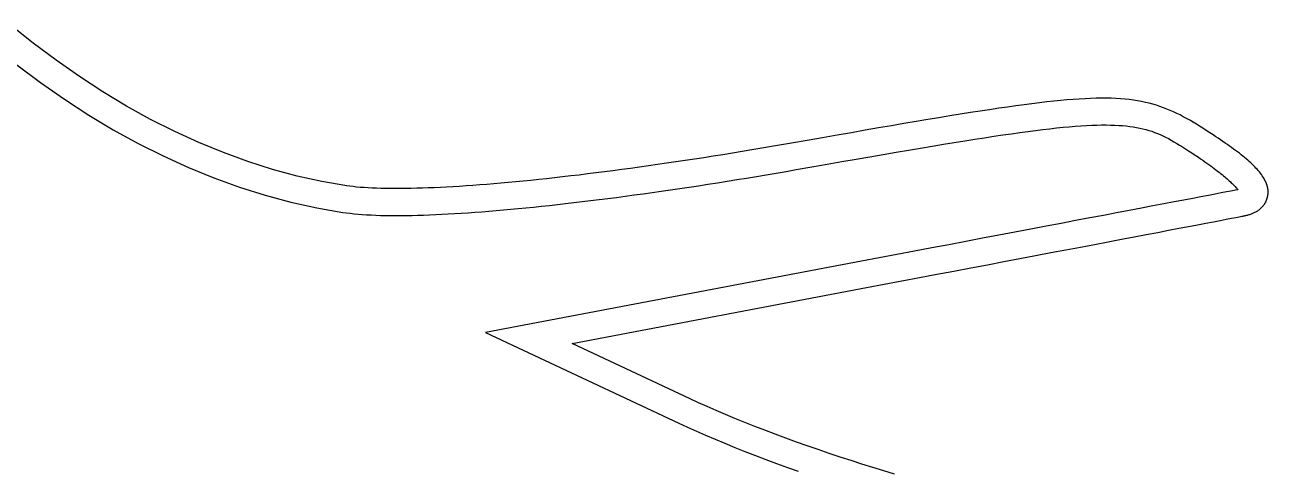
# Model space of a CAD drawing. Header units: metres. Extents: x 0 to 745, y 0 to 539.
# Drawn here: x 239.76 to 276.86, y 373.03 to 386.34 of the extents above; entities that cross this region are included whole.
import ezdxf

# ---------------------------------------------------------------- set-up
doc = ezdxf.new("R2010")
doc.units = ezdxf.units.M

msp = doc.modelspace()

# ---------------------------------------------------------------- linework, layer by layer
at = {"layer": '2', "color": 7}
for p, q in [((240.006416, 385.793496), (239.328117, 386.335812)), ((240.693287, 385.279633), (240.006416, 385.793496)), ((239.51766, 385.146303), (240.225813, 384.61729)), ((241.388069, 384.794784), (240.693287, 385.279633)), ((242.090103, 384.339513), (241.388069, 384.794784)), ((240.225813, 384.61729), (240.942942, 384.117837)), ((242.798727, 383.914384), (242.090103, 384.339513)), ((240.942942, 384.117837), (241.668422, 383.648546)), ((269.575599, 383.954252), (269.332945, 383.921491)), ((269.809379, 383.984475), (269.575599, 383.954252)), ((270.034585, 384.012168), (269.809379, 383.984475)), ((270.251516, 384.037335), (270.034585, 384.012168)), ((270.460471, 384.059982), (270.251516, 384.037335)), ((270.661749, 384.080116), (270.460471, 384.059982)), ((270.855648, 384.097741), (270.661749, 384.080116)), ((271.042469, 384.112864), (270.855648, 384.097741)), ((271.222508, 384.12549), (271.042469, 384.112864)), ((271.396067, 384.135625), (271.222508, 384.12549)), ((271.563443, 384.143275), (271.396067, 384.135625)), ((271.724936, 384.148446), (271.563443, 384.143275)), ((271.880932, 384.150955), (271.724936, 384.148446)), ((272.031777, 384.150635), (271.880932, 384.150955)), ((272.177703, 384.147517), (272.031777, 384.150635)), ((272.318947, 384.141635), (272.177703, 384.147517)), ((272.455744, 384.133018), (272.318947, 384.141635)), ((272.588326, 384.121699), (272.455744, 384.133018)), ((272.716931, 384.10771), (272.588326, 384.121699)), ((272.841791, 384.091082), (272.716931, 384.10771)), ((272.963143, 384.071847), (272.841791, 384.091082)), ((273.08122, 384.050036), (272.963143, 384.071847)), ((273.196258, 384.025681), (273.08122, 384.050036)), ((273.308492, 383.998815), (273.196258, 384.025681)), ((273.418155, 383.969467), (273.308492, 383.998815)), ((273.525483, 383.937671), (273.418155, 383.969467)), ((241.668422, 383.648546), (242.401631, 383.210018)), ((243.513283, 383.519959), (242.798727, 383.914384)), ((267.36081, 383.620651), (267.036408, 383.567388)), ((267.673947, 383.671331), (267.36081, 383.620651)), ((267.976117, 383.719434), (267.673947, 383.671331)), ((268.267621, 383.764965), (267.976117, 383.719434)), ((268.548757, 383.80793), (268.267621, 383.764965)), ((268.819823, 383.848336), (268.548757, 383.80793)), ((269.08112, 383.886188), (268.819823, 383.848336)), ((269.332945, 383.921491), (269.08112, 383.886188)), ((273.630711, 383.903457), (273.525483, 383.937671)), ((273.734072, 383.866858), (273.630711, 383.903457)), ((273.835803, 383.827905), (273.734072, 383.866858)), ((273.936138, 383.78663), (273.835803, 383.827905)), ((274.035311, 383.743064), (273.936138, 383.78663)), ((274.133558, 383.69724), (274.035311, 383.743064)), ((274.231113, 383.649188), (274.133558, 383.69724)), ((274.32821, 383.59894), (274.231113, 383.649188)), ((274.425085, 383.546529), (274.32821, 383.59894)), ((244.233109, 383.156802), (243.513283, 383.519959)), ((265.234963, 383.26213), (264.836693, 383.193249)), ((265.620174, 383.328393), (265.234963, 383.26213)), ((265.992625, 383.392045), (265.620174, 383.328393)), ((266.352615, 383.453091), (265.992625, 383.392045)), ((266.700443, 383.511537), (266.352615, 383.453091)), ((267.036408, 383.567388), (266.700443, 383.511537)), ((269.912907, 383.188855), (270.132527, 383.216024)), ((270.132527, 383.216024), (270.343304, 383.240679)), ((270.343304, 383.240679), (270.545511, 383.262827)), ((270.545511, 383.262827), (270.739419, 383.282478)), ((270.739419, 383.282478), (270.925297, 383.299642)), ((270.925297, 383.299642), (271.103418, 383.314325)), ((271.103418, 383.314325), (271.274053, 383.326538)), ((271.274053, 383.326538), (271.437473, 383.336289)), ((271.437473, 383.336289), (271.593949, 383.343587)), ((271.593949, 383.343587), (271.743752, 383.34844)), ((271.743752, 383.34844), (271.887063, 383.351043)), ((271.887063, 383.351043), (272.024105, 383.35158)), ((272.024105, 383.35158), (272.155214, 383.350031)), ((272.155214, 383.350031), (272.280724, 383.346379)), ((272.280724, 383.346379), (272.400971, 383.340606)), ((272.400971, 383.340606), (272.51629, 383.332695)), ((272.51629, 383.332695), (272.627016, 383.322627)), ((272.627016, 383.322627), (272.733485, 383.310385)), ((272.733485, 383.310385), (272.836031, 383.29595)), ((272.836031, 383.29595), (272.93499, 383.279305)), ((272.93499, 383.279305), (273.030697, 383.260432)), ((273.030697, 383.260432), (273.123487, 383.239312)), ((273.123487, 383.239312), (273.213695, 383.215929)), ((273.213695, 383.215929), (273.301657, 383.190264)), ((274.521973, 383.491985), (274.425085, 383.546529)), ((274.619107, 383.43534), (274.521973, 383.491985)), ((274.716723, 383.376627), (274.619107, 383.43534)), ((274.815056, 383.315876), (274.716723, 383.376627)), ((274.91434, 383.25312), (274.815056, 383.315876)), ((275.01481, 383.18839), (274.91434, 383.25312)), ((242.401631, 383.210018), (243.141944, 382.802855)), ((244.957545, 382.825476), (244.233109, 383.156802)), ((263.107048, 382.891436), (262.639, 382.809382)), ((263.560542, 382.970844), (263.107048, 382.891436)), ((263.999782, 383.047612), (263.560542, 382.970844)), ((264.425066, 383.121745), (263.999782, 383.047612)), ((264.836693, 383.193249), (264.425066, 383.121745)), ((267.493691, 382.829726), (267.805092, 382.879922)), ((267.805092, 382.879922), (268.105211, 382.927525)), ((268.105211, 382.927525), (268.394318, 382.972542)), ((268.394318, 382.972542), (268.672685, 383.014983)), ((268.672685, 383.014983), (268.940583, 383.054857)), ((268.940583, 383.054857), (269.198283, 383.092172)), ((269.198283, 383.092172), (269.446056, 383.126938)), ((269.446056, 383.126938), (269.684174, 383.159163)), ((269.684174, 383.159163), (269.912907, 383.188855)), ((273.301657, 383.190264), (273.387708, 383.162299)), ((273.387708, 383.162299), (273.472183, 383.132017)), ((273.472183, 383.132017), (273.555418, 383.099399)), ((273.555418, 383.099399), (273.637746, 383.064428)), ((273.637746, 383.064428), (273.719505, 383.027085)), ((273.719505, 383.027085), (273.801028, 382.987354)), ((273.801028, 382.987354), (273.882651, 382.945215)), ((273.882651, 382.945215), (273.964709, 382.900651)), ((273.964709, 382.900651), (274.047538, 382.853645)), ((274.047538, 382.853645), (274.131472, 382.804178)), ((275.116701, 383.121717), (275.01481, 383.18839)), ((275.220248, 383.053134), (275.116701, 383.121717)), ((275.295287, 383.003062), (275.220248, 383.053134)), ((275.368451, 382.95397), (275.295287, 383.003062)), ((275.439754, 382.905811), (275.368451, 382.95397)), ((275.509209, 382.858541), (275.439754, 382.905811)), ((275.576831, 382.812114), (275.509209, 382.858541)), ((243.141944, 382.802855), (243.888737, 382.427658)), ((245.685931, 382.526544), (244.957545, 382.825476)), ((246.417607, 382.26057), (245.685931, 382.526544)), ((260.876937, 382.511934), (260.589622, 382.465688)), ((261.166161, 382.559139), (260.876937, 382.511934)), ((261.45724, 382.607299), (261.166161, 382.559139)), ((261.750118, 382.656408), (261.45724, 382.607299)), ((262.04474, 382.706461), (261.750118, 382.656408)), ((262.341053, 382.757454), (262.04474, 382.706461)), ((262.639, 382.809382), (262.341053, 382.757454)), ((264.975191, 382.404994), (265.373163, 382.473592)), ((265.373163, 382.473592), (265.757955, 382.539534)), ((265.757955, 382.539534), (266.129836, 382.60283)), ((266.129836, 382.60283), (266.48908, 382.663489)), ((266.48908, 382.663489), (266.835956, 382.721518)), ((266.835956, 382.721518), (267.170736, 382.776928)), ((267.170736, 382.776928), (267.493691, 382.829726)), ((274.131472, 382.804178), (274.216848, 382.752232)), ((274.216848, 382.752232), (274.303999, 382.697789)), ((274.303999, 382.697789), (274.393261, 382.640833)), ((274.393261, 382.640833), (274.48497, 382.581344)), ((274.48497, 382.581344), (274.579461, 382.519304)), ((274.579461, 382.519304), (274.677068, 382.454697)), ((275.642632, 382.766483), (275.576831, 382.812114)), ((275.706626, 382.721604), (275.642632, 382.766483)), ((275.768827, 382.677431), (275.706626, 382.721604)), ((275.829249, 382.633919), (275.768827, 382.677431)), ((275.887905, 382.591022), (275.829249, 382.633919)), ((275.944808, 382.548694), (275.887905, 382.591022)), ((275.999973, 382.50689), (275.944808, 382.548694)), ((276.053413, 382.465564), (275.999973, 382.50689)), ((243.888737, 382.427658), (244.641386, 382.085029)), ((247.151912, 382.028116), (246.417607, 382.26057)), ((258.366405, 382.130836), (258.098738, 382.093443)), ((258.636474, 382.169233), (258.366405, 382.130836)), ((258.908891, 382.208628), (258.636474, 382.169233)), ((259.1836, 382.249016), (258.908891, 382.208628)), ((259.460548, 382.290393), (259.1836, 382.249016)), ((259.739679, 382.332753), (259.460548, 382.290393)), ((260.020938, 382.376093), (259.739679, 382.332753)), ((260.30427, 382.420406), (260.020938, 382.376093)), ((260.589622, 382.465688), (260.30427, 382.420406)), ((262.778128, 382.021872), (263.246072, 382.103877)), ((263.246072, 382.103877), (263.699478, 382.183183)), ((263.699478, 382.183183), (264.13862, 382.259799)), ((264.13862, 382.259799), (264.563767, 382.333733)), ((264.563767, 382.333733), (264.975191, 382.404994)), ((274.677068, 382.454697), (274.778128, 382.387504)), ((274.778128, 382.387504), (274.844663, 382.342891)), ((274.844663, 382.342891), (274.909079, 382.299059)), ((274.909079, 382.299059), (274.971398, 382.25602)), ((274.971398, 382.25602), (275.031641, 382.213786)), ((275.031641, 382.213786), (275.08983, 382.172368)), ((275.08983, 382.172368), (275.145987, 382.13178)), ((275.145987, 382.13178), (275.200134, 382.092033)), ((276.105141, 382.424671), (276.053413, 382.465564)), ((276.155172, 382.384165), (276.105141, 382.424671)), ((276.203519, 382.344001), (276.155172, 382.384165)), ((276.250194, 382.304133), (276.203519, 382.344001)), ((276.295213, 382.264515), (276.250194, 382.304133)), ((276.338589, 382.225103), (276.295213, 382.264515)), ((276.380335, 382.18585), (276.338589, 382.225103)), ((276.420465, 382.146711), (276.380335, 382.18585)), ((276.458992, 382.10764), (276.420465, 382.146711)), ((276.49593, 382.068592), (276.458992, 382.10764)), ((244.641386, 382.085029), (245.399267, 381.77557)), ((245.399267, 381.77557), (246.161756, 381.499882)), ((247.888186, 381.829746), (247.151912, 382.028116)), ((248.625769, 381.666023), (247.888186, 381.829746)), ((255.328647, 381.749727), (255.094085, 381.724754)), ((255.566268, 381.775762), (255.328647, 381.749727)), ((255.806895, 381.802854), (255.566268, 381.775762)), ((256.050472, 381.830999), (255.806895, 381.802854)), ((256.296946, 381.86019), (256.050472, 381.830999)), ((256.54626, 381.890424), (256.296946, 381.86019)), ((256.798361, 381.921696), (256.54626, 381.890424)), ((257.053193, 381.954), (256.798361, 381.921696)), ((257.310702, 381.987331), (257.053193, 381.954)), ((257.570832, 382.021686), (257.310702, 381.987331)), ((257.833529, 382.057058), (257.570832, 382.021686)), ((258.098738, 382.093443), (257.833529, 382.057058)), ((261.005876, 381.722613), (261.296837, 381.770128)), ((261.296837, 381.770128), (261.589636, 381.818594)), ((261.589636, 381.818594), (261.884217, 381.868007)), ((261.884217, 381.868007), (262.180528, 381.918361)), ((262.180528, 381.918361), (262.478516, 381.969651)), ((262.478516, 381.969651), (262.778128, 382.021872)), ((275.200134, 382.092033), (275.252292, 382.053139)), ((275.252292, 382.053139), (275.302484, 382.015111)), ((275.302484, 382.015111), (275.350731, 381.97796)), ((275.350731, 381.97796), (275.397054, 381.941699)), ((275.397054, 381.941699), (275.441476, 381.906339)), ((275.441476, 381.906339), (275.484017, 381.871893)), ((275.484017, 381.871893), (275.524701, 381.838372)), ((275.524701, 381.838372), (275.563549, 381.80579)), ((275.563549, 381.80579), (275.600582, 381.774157)), ((275.600582, 381.774157), (275.635822, 381.743487)), ((275.635822, 381.743487), (275.669292, 381.71379)), ((276.531293, 382.029522), (276.49593, 382.068592)), ((276.565095, 381.990383), (276.531293, 382.029522)), ((276.597348, 381.95113), (276.565095, 381.990383)), ((276.628067, 381.911718), (276.597348, 381.95113)), ((276.657266, 381.872102), (276.628067, 381.911718)), ((276.684957, 381.832234), (276.657266, 381.872102)), ((276.711154, 381.792071), (276.684957, 381.832234)), ((276.735872, 381.751566), (276.711154, 381.792071)), ((276.741832, 381.741354), (276.735872, 381.751566)), ((276.747714, 381.73106), (276.741832, 381.741354)), ((276.753513, 381.720681), (276.747714, 381.73106)), ((246.161756, 381.499882), (246.928229, 381.258566)), ((249.364, 381.53751), (248.625769, 381.666023)), ((249.45725, 381.524492), (249.364, 381.53751)), ((249.55583, 381.512598), (249.45725, 381.524492)), ((249.659666, 381.501829), (249.55583, 381.512598)), ((249.768686, 381.492184), (249.659666, 381.501829)), ((249.88282, 381.483663), (249.768686, 381.492184)), ((250.001995, 381.476267), (249.88282, 381.483663)), ((250.126139, 381.469995), (250.001995, 381.476267)), ((250.25518, 381.464846), (250.126139, 381.469995)), ((250.389047, 381.460821), (250.25518, 381.464846)), ((250.527666, 381.45792), (250.389047, 381.460821)), ((250.670967, 381.456142), (250.527666, 381.45792)), ((250.818878, 381.455487), (250.670967, 381.456142)), ((250.971326, 381.455955), (250.818878, 381.455487)), ((251.12824, 381.457546), (250.971326, 381.455955)), ((251.289547, 381.46026), (251.12824, 381.457546)), ((251.455176, 381.464097), (251.289547, 381.46026)), ((251.625055, 381.469056), (251.455176, 381.464097)), ((251.799112, 381.475137), (251.625055, 381.469056)), ((251.977275, 381.48234), (251.799112, 381.475137)), ((252.159472, 381.490666), (251.977275, 381.48234)), ((252.345631, 381.500113), (252.159472, 381.490666)), ((252.53568, 381.510682), (252.345631, 381.500113)), ((252.729547, 381.522372), (252.53568, 381.510682)), ((252.927161, 381.535184), (252.729547, 381.522372)), ((253.128449, 381.549117), (252.927161, 381.535184)), ((253.33334, 381.564172), (253.128449, 381.549117)), ((253.541761, 381.580347), (253.33334, 381.564172)), ((253.75364, 381.597643), (253.541761, 381.580347)), ((253.968907, 381.616059), (253.75364, 381.597643)), ((254.187488, 381.635597), (253.968907, 381.616059)), ((254.409312, 381.656254), (254.187488, 381.635597)), ((254.634363, 381.678012), (254.409312, 381.656254)), ((254.862639, 381.700847), (254.634363, 381.678012)), ((255.094085, 381.724754), (254.862639, 381.700847)), ((258.478644, 381.338674), (258.750682, 381.377388)), ((258.750682, 381.377388), (259.025036, 381.4171)), ((259.025036, 381.4171), (259.301652, 381.457806)), ((259.301652, 381.457806), (259.580477, 381.4995)), ((259.580477, 381.4995), (259.861458, 381.542177)), ((259.861458, 381.542177), (260.144542, 381.585832)), ((260.144542, 381.585832), (260.429675, 381.63046)), ((260.429675, 381.63046), (260.716804, 381.676056)), ((260.716804, 381.676056), (261.005876, 381.722613)), ((275.614345, 381.356035), (275.460132, 381.326531)), ((275.743498, 381.380794), (275.614345, 381.356035)), ((275.669292, 381.71379), (275.701012, 381.685079)), ((275.701012, 381.685079), (275.731004, 381.657367)), ((275.731004, 381.657367), (275.759291, 381.630665)), ((275.846797, 381.400656), (275.743498, 381.380794)), ((275.759291, 381.630665), (275.785894, 381.604986)), ((275.785894, 381.604986), (275.810834, 381.580341)), ((275.810834, 381.580341), (275.834134, 381.556743)), ((275.834134, 381.556743), (275.855816, 381.534203)), ((275.923448, 381.415472), (275.846797, 381.400656)), ((275.855816, 381.534203), (275.8759, 381.512734)), ((275.8759, 381.512734), (275.894409, 381.492347)), ((275.894409, 381.492347), (275.911365, 381.473056)), ((275.911365, 381.473056), (275.926789, 381.454872)), ((275.92609, 381.415993), (275.923448, 381.415472)), ((275.928439, 381.416447), (275.92609, 381.415993)), ((275.926789, 381.454872), (275.940702, 381.437806)), ((275.930514, 381.416838), (275.928439, 381.416447)), ((275.932333, 381.417172), (275.930514, 381.416838)), ((275.933916, 381.417454), (275.932333, 381.417172)), ((275.93528, 381.417688), (275.933916, 381.417454)), ((275.936444, 381.417878), (275.93528, 381.417688)), ((275.937428, 381.41803), (275.936444, 381.417878)), ((275.93825, 381.418148), (275.937428, 381.41803)), ((275.938928, 381.418238), (275.93825, 381.418148)), ((275.939481, 381.418303), (275.938928, 381.418238)), ((275.939928, 381.418349), (275.939481, 381.418303)), ((275.940288, 381.41838), (275.939928, 381.418349)), ((275.940579, 381.418402), (275.940288, 381.41838)), ((275.94082, 381.418418), (275.940579, 381.418402)), ((275.940702, 381.437806), (275.953128, 381.421872)), ((275.94103, 381.418434), (275.94082, 381.418418)), ((275.941227, 381.418455), (275.94103, 381.418434)), ((275.941431, 381.418484), (275.941227, 381.418455)), ((275.941659, 381.418528), (275.941431, 381.418484)), ((275.94193, 381.41859), (275.941659, 381.418528)), ((275.942264, 381.418676), (275.94193, 381.41859)), ((275.942678, 381.41879), (275.942264, 381.418676)), ((275.943192, 381.418937), (275.942678, 381.41879)), ((275.943824, 381.419122), (275.943192, 381.418937)), ((275.944593, 381.419349), (275.943824, 381.419122)), ((275.945517, 381.419624), (275.944593, 381.419349)), ((275.946616, 381.41995), (275.945517, 381.419624)), ((275.947908, 381.420334), (275.946616, 381.41995)), ((275.949411, 381.420779), (275.947908, 381.420334)), ((275.951145, 381.42129), (275.949411, 381.420779)), ((275.953128, 381.421872), (275.951145, 381.42129)), ((276.759223, 381.710217), (276.753513, 381.720681)), ((276.764838, 381.699665), (276.759223, 381.710217)), ((276.770352, 381.689023), (276.764838, 381.699665)), ((276.775758, 381.678288), (276.770352, 381.689023)), ((276.781051, 381.667459), (276.775758, 381.678288)), ((276.786225, 381.656533), (276.781051, 381.667459)), ((276.791274, 381.645509), (276.786225, 381.656533)), ((276.796192, 381.634384), (276.791274, 381.645509)), ((276.800972, 381.623157), (276.796192, 381.634384)), ((276.80561, 381.611824), (276.800972, 381.623157)), ((276.810098, 381.600385), (276.80561, 381.611824)), ((276.814431, 381.588836), (276.810098, 381.600385)), ((276.818602, 381.577176), (276.814431, 381.588836)), ((276.822607, 381.565403), (276.818602, 381.577176)), ((276.826438, 381.553514), (276.822607, 381.565403)), ((276.83009, 381.541508), (276.826438, 381.553514)), ((276.833557, 381.529383), (276.83009, 381.541508)), ((276.836833, 381.517136), (276.833557, 381.529383)), ((276.839911, 381.504765), (276.836833, 381.517136)), ((276.842786, 381.492268), (276.839911, 381.504765)), ((276.845452, 381.479643), (276.842786, 381.492268)), ((276.847903, 381.466888), (276.845452, 381.479643)), ((276.850133, 381.454001), (276.847903, 381.466888)), ((276.852135, 381.44098), (276.850133, 381.454001)), ((276.853904, 381.427822), (276.852135, 381.44098)), ((276.855434, 381.414526), (276.853904, 381.427822)), ((276.856719, 381.401089), (276.855434, 381.414526)), ((276.857752, 381.38751), (276.856719, 381.401089)), ((276.858477, 381.373795), (276.857752, 381.38751)), ((276.858851, 381.359965), (276.858477, 381.373795)), ((276.858876, 381.346033), (276.858851, 381.359965)), ((246.928229, 381.258566), (247.698062, 381.052225)), ((247.698062, 381.052225), (248.470631, 380.88146)), ((255.65427, 380.980249), (255.897325, 381.00763)), ((255.897325, 381.00763), (256.143281, 381.036067)), ((256.143281, 381.036067), (256.392084, 381.065555)), ((256.392084, 381.065555), (256.643682, 381.096089)), ((256.643682, 381.096089), (256.898021, 381.127664)), ((256.898021, 381.127664), (257.155049, 381.160274)), ((257.155049, 381.160274), (257.414711, 381.193914)), ((257.414711, 381.193914), (257.676955, 381.22858)), ((257.676955, 381.22858), (257.941727, 381.264265)), ((257.941727, 381.264265), (258.208975, 381.300965)), ((258.208975, 381.300965), (258.478644, 381.338674)), ((273.745662, 380.999851), (273.419554, 380.937832)), ((274.053062, 381.058335), (273.745662, 380.999851)), ((274.34096, 381.113132), (274.053062, 381.058335)), ((274.608562, 381.164092), (274.34096, 381.113132)), ((274.855074, 381.211063), (274.608562, 381.164092)), ((275.079703, 381.253894), (274.855074, 381.211063)), ((275.281653, 381.292433), (275.079703, 381.253894)), ((275.460132, 381.326531), (275.281653, 381.292433)), ((276.741018, 380.981526), (276.749037, 380.993018)), ((276.749037, 380.993018), (276.756804, 381.004778)), ((276.756804, 381.004778), (276.764317, 381.016794)), ((276.764317, 381.016794), (276.771572, 381.029051)), ((276.771572, 381.029051), (276.778566, 381.041536)), ((276.778566, 381.041536), (276.785294, 381.054235)), ((276.785294, 381.054235), (276.791752, 381.067134)), ((276.791752, 381.067134), (276.797939, 381.08022)), ((276.797939, 381.08022), (276.803849, 381.093479)), ((276.803849, 381.093479), (276.809479, 381.106897)), ((276.809479, 381.106897), (276.814826, 381.120461)), ((276.814826, 381.120461), (276.819885, 381.134156)), ((276.819885, 381.134156), (276.824654, 381.147969)), ((276.824654, 381.147969), (276.829129, 381.161886)), ((276.829129, 381.161886), (276.833306, 381.175893)), ((276.833306, 381.175893), (276.837181, 381.189977)), ((276.837181, 381.189977), (276.840751, 381.204124)), ((276.840751, 381.204124), (276.844013, 381.218321)), ((276.844013, 381.218321), (276.846962, 381.232552)), ((276.846962, 381.232552), (276.849595, 381.246806)), ((276.849595, 381.246806), (276.851908, 381.261067)), ((276.851908, 381.261067), (276.853899, 381.275323)), ((276.853899, 381.275323), (276.855562, 381.289559)), ((276.855562, 381.289559), (276.856895, 381.303762)), ((276.856895, 381.303762), (276.857894, 381.317917)), ((276.857894, 381.317917), (276.858556, 381.332012)), ((276.858556, 381.332012), (276.858876, 381.346033)), ((248.470631, 380.88146), (249.245312, 380.746872)), ((249.245312, 380.746872), (249.353658, 380.731639)), ((249.353658, 380.731639), (249.466392, 380.717766)), ((249.466392, 380.717766), (249.58348, 380.705242)), ((249.58348, 380.705242), (249.704885, 380.694057)), ((249.704885, 380.694057), (249.830571, 380.6842)), ((249.830571, 380.6842), (249.960503, 380.675661)), ((249.960503, 380.675661), (250.094646, 380.668428)), ((250.094646, 380.668428), (250.232963, 380.662492)), ((250.232963, 380.662492), (250.375419, 380.657842)), ((250.375419, 380.657842), (250.521978, 380.654467)), ((250.521978, 380.654467), (250.672605, 380.652357)), ((250.672605, 380.652357), (250.827264, 380.6515)), ((250.827264, 380.6515), (250.985919, 380.651887)), ((250.985919, 380.651887), (251.148534, 380.653506)), ((251.148534, 380.653506), (251.315074, 380.656348)), ((251.315074, 380.656348), (251.485504, 380.660401)), ((251.485504, 380.660401), (251.659786, 380.665656)), ((251.659786, 380.665656), (251.837887, 380.6721)), ((251.837887, 380.6721), (252.019769, 380.679724)), ((252.019769, 380.679724), (252.205398, 380.688518)), ((252.205398, 380.688518), (252.394738, 380.69847)), ((252.394738, 380.69847), (252.587753, 380.70957)), ((252.587753, 380.70957), (252.784407, 380.721807)), ((252.784407, 380.721807), (252.984665, 380.735171)), ((252.984665, 380.735171), (253.188491, 380.749651)), ((253.188491, 380.749651), (253.395849, 380.765236)), ((253.395849, 380.765236), (253.606704, 380.781917)), ((253.606704, 380.781917), (253.82102, 380.799682)), ((253.82102, 380.799682), (254.038761, 380.81852)), ((254.038761, 380.81852), (254.259891, 380.838422)), ((254.259891, 380.838422), (254.484376, 380.859376)), ((254.484376, 380.859376), (254.712127, 380.881396)), ((254.712127, 380.881396), (254.943045, 380.904498)), ((254.943045, 380.904498), (255.177077, 380.928678)), ((255.177077, 380.928678), (255.41417, 380.95393)), ((255.41417, 380.95393), (255.65427, 380.980249)), ((271.943923, 380.65743), (271.536186, 380.580003)), ((272.336923, 380.732077), (271.943923, 380.65743)), ((272.714391, 380.803794), (272.336923, 380.732077)), ((273.075532, 380.872429), (272.714391, 380.803794)), ((273.419554, 380.937832), (273.075532, 380.872429)), ((275.893682, 380.594466), (275.998322, 380.614584)), ((275.998322, 380.614584), (276.076496, 380.629694)), ((276.076496, 380.629694), (276.100867, 380.634488)), ((276.100867, 380.634488), (276.125093, 380.6394)), ((276.125093, 380.6394), (276.149166, 380.64446)), ((276.149166, 380.64446), (276.173078, 380.649698)), ((276.173078, 380.649698), (276.196824, 380.655146)), ((276.196824, 380.655146), (276.220396, 380.660833)), ((276.220396, 380.660833), (276.243788, 380.666791)), ((276.243788, 380.666791), (276.266991, 380.673049)), ((276.266991, 380.673049), (276.29, 380.679639)), ((276.29, 380.679639), (276.312806, 380.686591)), ((276.312806, 380.686591), (276.335404, 380.693936)), ((276.335404, 380.693936), (276.357787, 380.701703)), ((276.357787, 380.701703), (276.379946, 380.709924)), ((276.379946, 380.709924), (276.401876, 380.718629)), ((276.401876, 380.718629), (276.423569, 380.727849)), ((276.423569, 380.727849), (276.445018, 380.737615)), ((276.445018, 380.737615), (276.466216, 380.747956)), ((276.466216, 380.747956), (276.487157, 380.758904)), ((276.487157, 380.758904), (276.507833, 380.770489)), ((276.507833, 380.770489), (276.528237, 380.782741)), ((276.528237, 380.782741), (276.548362, 380.795691)), ((276.548362, 380.795691), (276.568202, 380.809371)), ((276.568202, 380.809371), (276.58775, 380.823809)), ((276.58775, 380.823809), (276.606997, 380.839037)), ((276.606997, 380.839037), (276.625938, 380.855086)), ((276.625938, 380.855086), (276.644565, 380.871986)), ((276.644565, 380.871986), (276.662872, 380.889767)), ((276.662872, 380.889767), (276.680851, 380.90846)), ((276.680851, 380.90846), (276.698495, 380.928096)), ((276.698495, 380.928096), (276.715798, 380.948705)), ((276.715798, 380.948705), (276.732752, 380.970318)), ((276.732752, 380.970318), (276.741018, 380.981526)), ((269.773736, 380.245532), (269.304218, 380.156478)), ((270.232485, 380.332562), (269.773736, 380.245532)), ((270.679673, 380.417418), (270.232485, 380.332562)), ((271.114504, 380.499949), (270.679673, 380.417418)), ((271.536186, 380.580003), (271.114504, 380.499949)), ((273.890467, 380.212643), (274.197978, 380.271123)), ((274.197978, 380.271123), (274.486088, 380.325936)), ((274.486088, 380.325936), (274.754011, 380.376935)), ((274.754011, 380.376935), (275.000963, 380.423971)), ((275.000963, 380.423971), (275.226159, 380.466893)), ((275.226159, 380.466893), (275.428814, 380.505553)), ((275.428814, 380.505553), (275.608143, 380.539801)), ((275.608143, 380.539801), (275.76336, 380.569488)), ((275.76336, 380.569488), (275.893682, 380.594466)), ((267.838997, 379.878692), (267.334347, 379.783058)), ((268.336055, 379.972907), (267.838997, 379.878692)), ((268.824726, 380.065553), (268.336055, 379.972907)), ((269.304218, 380.156478), (268.824726, 380.065553)), ((272.089373, 379.87049), (272.482114, 379.945057)), ((272.482114, 379.945057), (272.859379, 380.016706)), ((272.859379, 380.016706), (273.220383, 380.085286)), ((273.220383, 380.085286), (273.564341, 380.150648)), ((273.564341, 380.150648), (273.890467, 380.212643)), ((266.305448, 379.588142), (265.782786, 379.489162)), ((266.8229, 379.686158), (266.305448, 379.588142)), ((267.334347, 379.783058), (266.8229, 379.686158)), ((269.921002, 379.459084), (270.379348, 379.54601)), ((270.379348, 379.54601), (270.826144, 379.630763)), ((270.826144, 379.630763), (271.260603, 379.713193)), ((271.260603, 379.713193), (271.681941, 379.793152)), ((271.681941, 379.793152), (272.089373, 379.87049)), ((264.725008, 379.288912), (253.510944, 377.167032)), ((265.255708, 379.389368), (264.725008, 379.288912)), ((265.782786, 379.489162), (265.255708, 379.389368)), ((267.987807, 379.092635), (268.484507, 379.186761)), ((268.484507, 379.186761), (268.972797, 379.27931)), ((268.972797, 379.27931), (269.45189, 379.370135)), ((269.45189, 379.370135), (269.921002, 379.459084)), ((265.932597, 378.703353), (266.455091, 378.802291)), ((266.455091, 378.802291), (266.972314, 378.900251)), ((266.972314, 378.900251), (267.483481, 378.997081)), ((267.483481, 378.997081), (267.987807, 379.092635)), ((256.089, 376.84063), (264.874936, 378.503134)), ((264.874936, 378.503134), (265.405617, 378.603584)), ((265.405617, 378.603584), (265.932597, 378.703353)), ((253.510944, 377.167032), (259.275008, 374.460784)), ((259.61556, 375.184382), (256.089, 376.84063)), ((259.863624, 375.06975), (259.61556, 375.184382)), ((260.121795, 374.954017), (259.863624, 375.06975)), ((260.389387, 374.837407), (260.121795, 374.954017)), ((260.665713, 374.720147), (260.389387, 374.837407)), ((260.950087, 374.602461), (260.665713, 374.720147)), ((259.275008, 374.460784), (259.531705, 374.342086)), ((259.531705, 374.342086), (259.797884, 374.222559)), ((261.241823, 374.484573), (260.950087, 374.602461)), ((261.540235, 374.366709), (261.241823, 374.484573)), ((261.844635, 374.249094), (261.540235, 374.366709)), ((259.797884, 374.222559), (260.072908, 374.102415)), ((260.072908, 374.102415), (260.356136, 373.981865)), ((260.356136, 373.981865), (260.646931, 373.861119)), ((262.154338, 374.131951), (261.844635, 374.249094)), ((262.468658, 374.015507), (262.154338, 374.131951)), ((262.786907, 373.899986), (262.468658, 374.015507)), ((260.646931, 373.861119), (260.944653, 373.740388)), ((260.944653, 373.740388), (261.248664, 373.619883)), ((261.248664, 373.619883), (261.558324, 373.499814)), ((263.1084, 373.785612), (262.786907, 373.899986)), ((263.432451, 373.672612), (263.1084, 373.785612)), ((263.758373, 373.561209), (263.432451, 373.672612)), ((261.558324, 373.499814), (261.872995, 373.380393)), ((261.872995, 373.380393), (262.192038, 373.26183)), ((262.192038, 373.26183), (262.514813, 373.144336)), ((264.085479, 373.451629), (263.758373, 373.561209)), ((264.413084, 373.344095), (264.085479, 373.451629)), ((264.7405, 373.238835), (264.413084, 373.344095)), ((265.067043, 373.136071), (264.7405, 373.238835)), ((262.514813, 373.144336), (262.840682, 373.028122)), ((265.392025, 373.036029), (265.067043, 373.136071)), ((265.714759, 372.938934), (265.392025, 373.036029))]:
    msp.add_line(p, q, dxfattribs=at)

doc.saveas('drawing.dxf')
